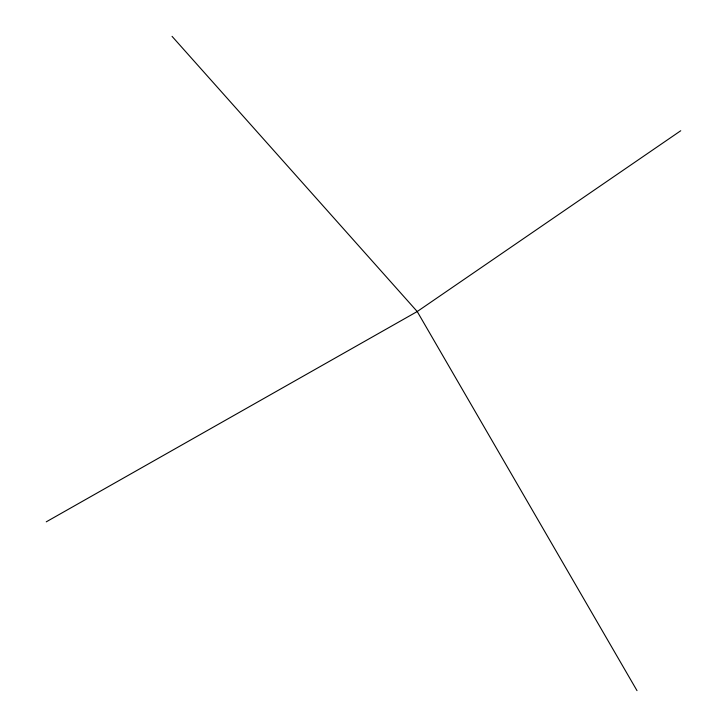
<?xml version="1.0" encoding="UTF-8"?>
<svg xmlns="http://www.w3.org/2000/svg" width="727" height="727" viewBox="0 0 727 727"><rect width="100%" height="100%" fill="white"/><g stroke="black" fill="none" stroke-linecap="round" stroke-linejoin="round"><path stroke-width="1.09" d="M680.745 130.742L417.225 311.538L46.255 521.841M172.054 36.35L417.225 311.538L637.006 690.65"/></g></svg>
